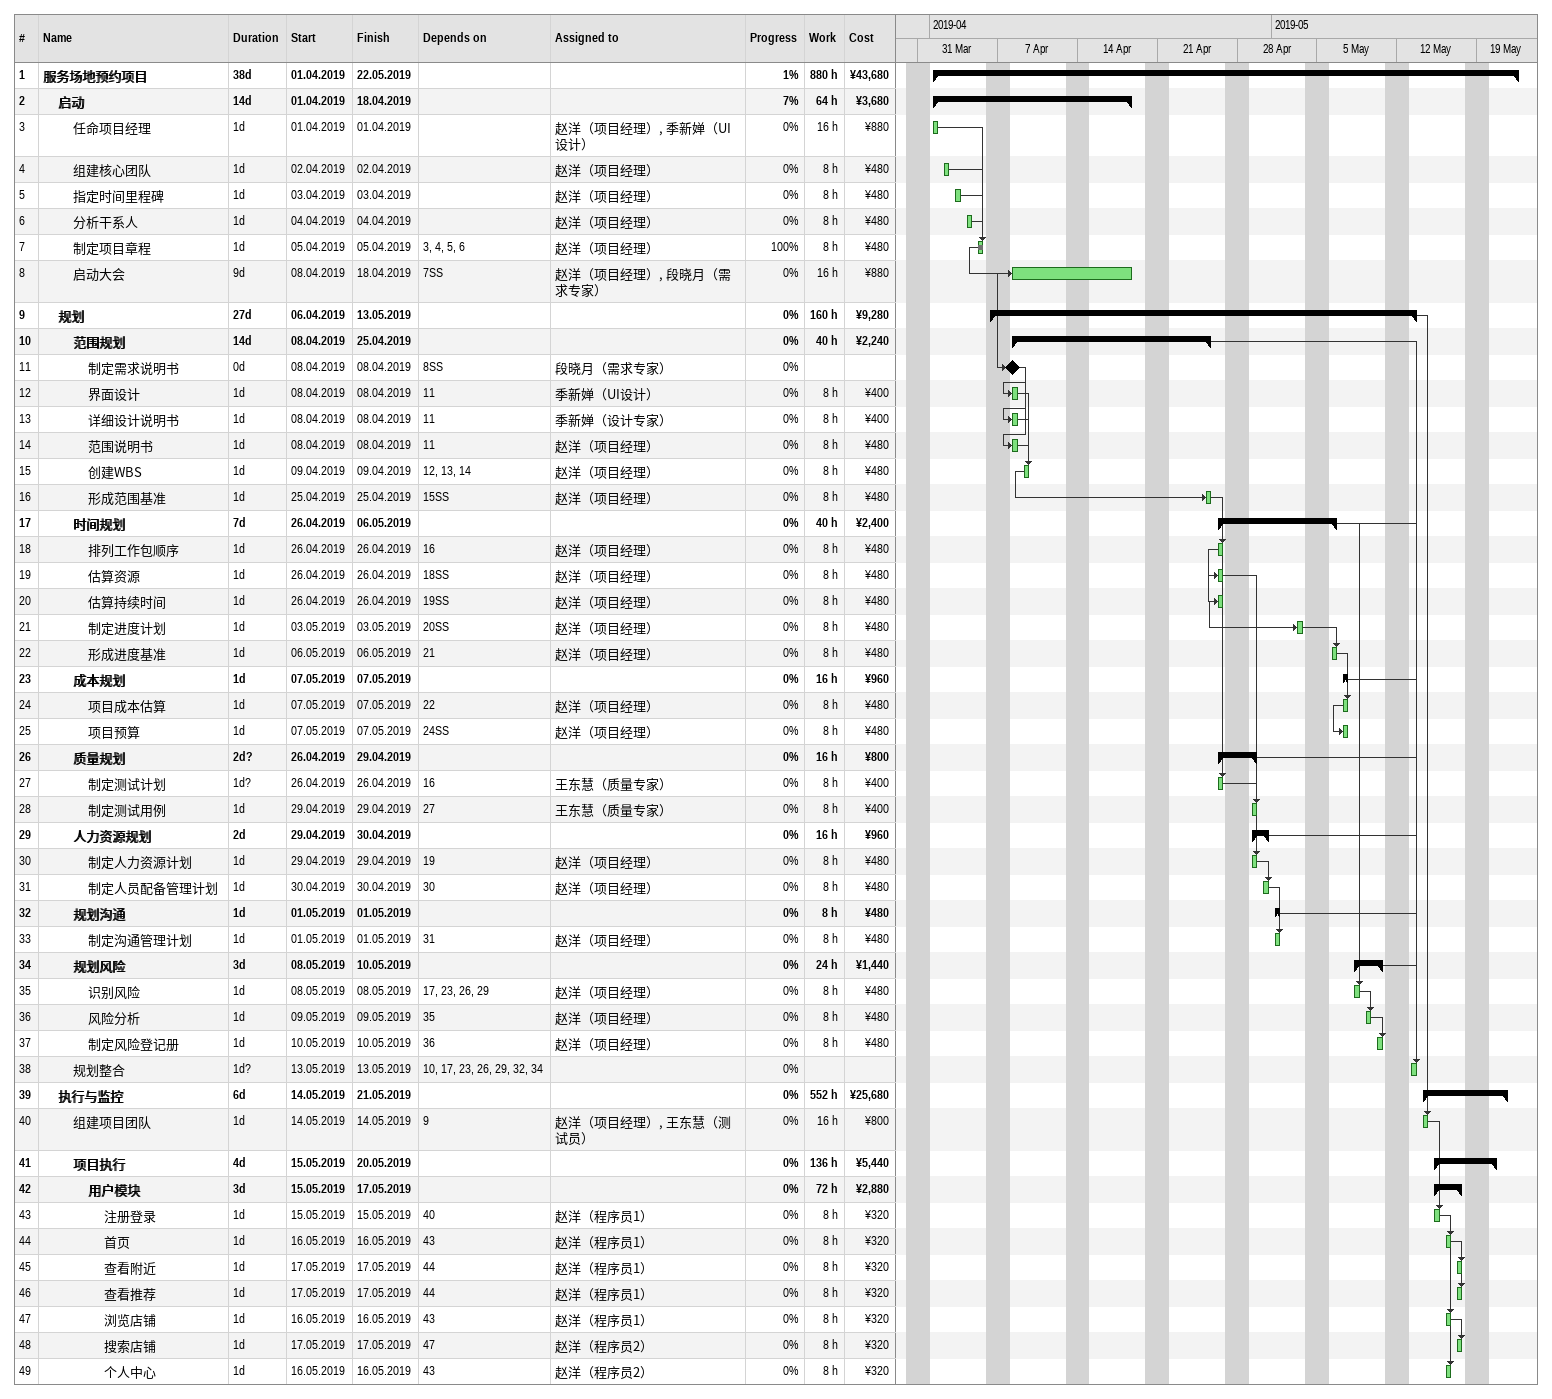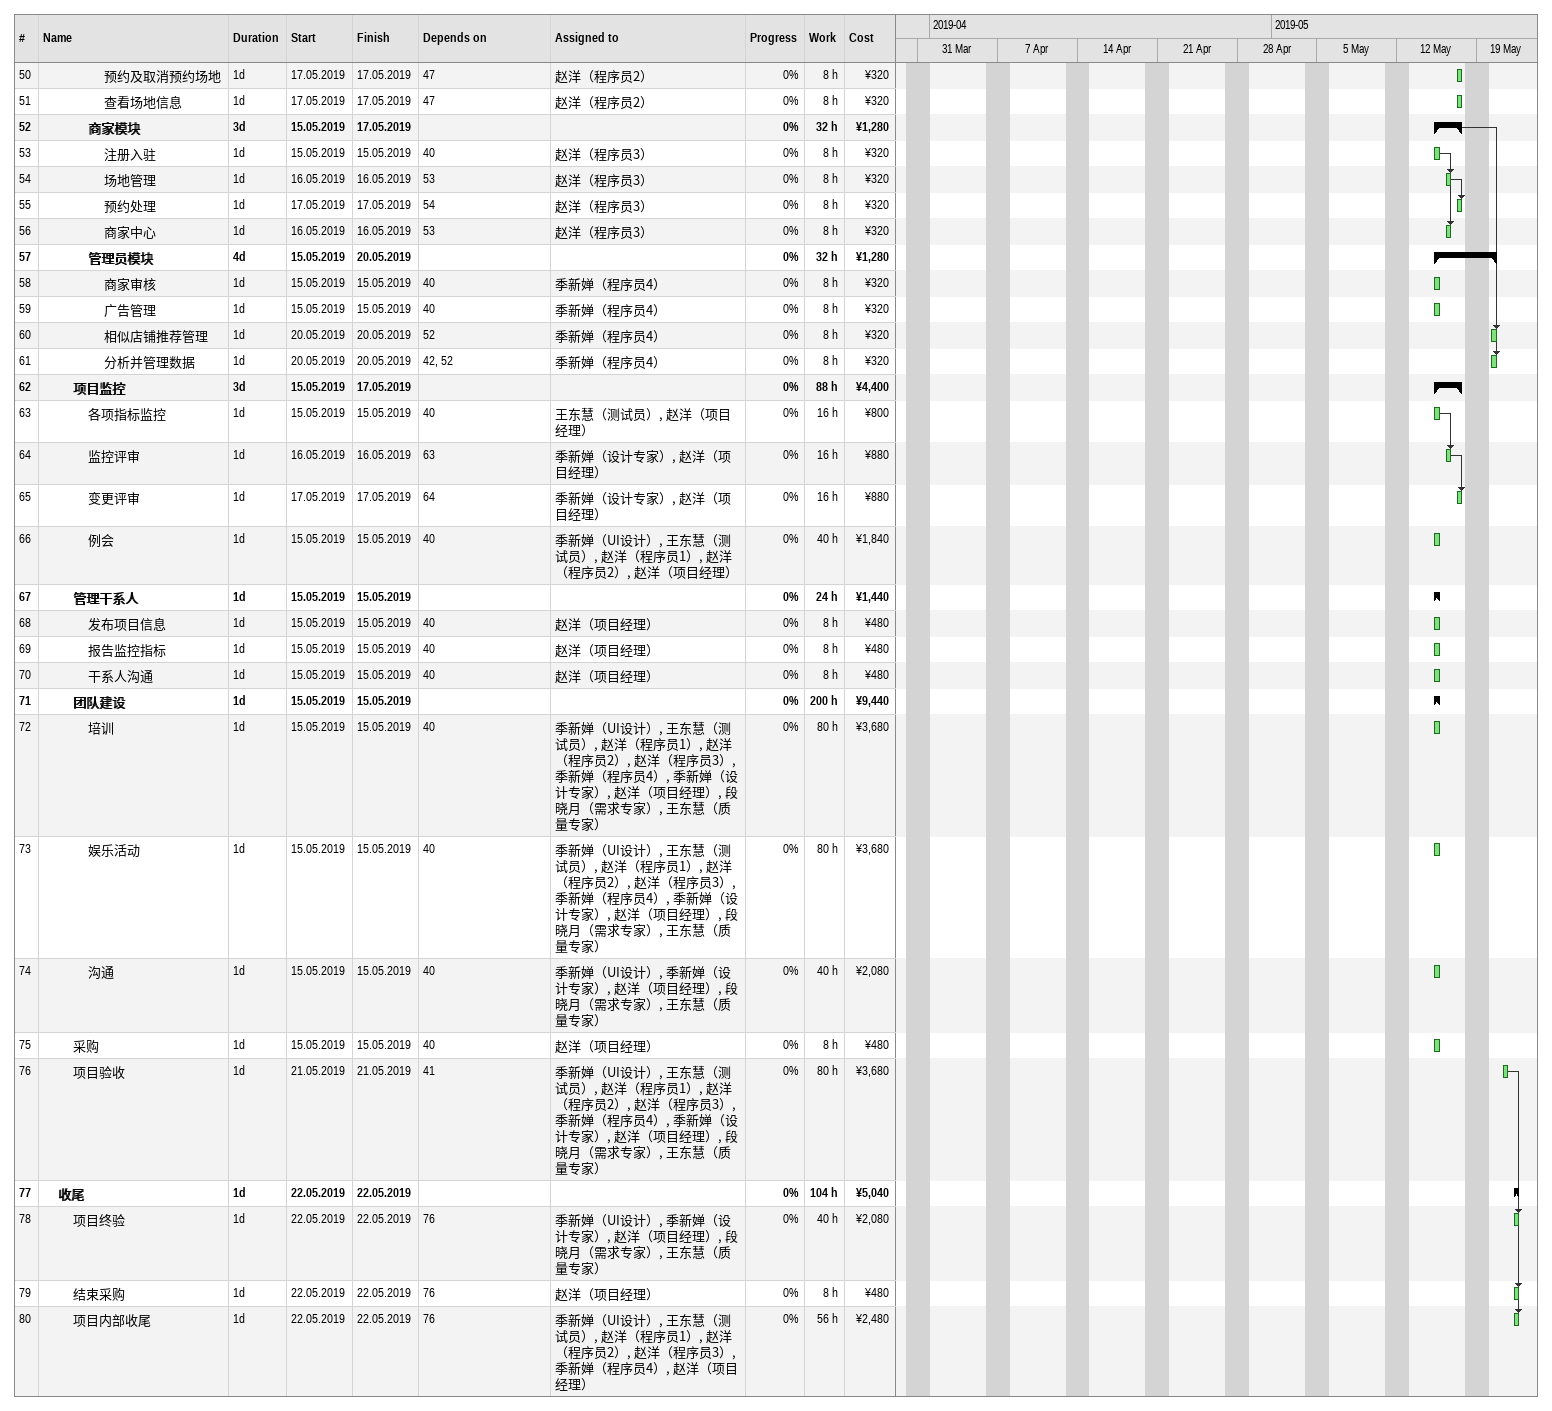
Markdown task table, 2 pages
| ID | Level | Task | Duration | Start | Finish | Predecessors | Resources | % complete | Work (h) | Cost (¥) |
|---|---|---|---|---|---|---|---|---|---|---|
| 1 | 1 | **服务场地预约项目** | 38d | 2019-04-01 | 2019-05-22 |  |  | 1 | 880 | 43680 |
| 2 | 2 | **启动** | 14d | 2019-04-01 | 2019-04-18 |  |  | 7 | 64 | 3680 |
| 3 | 3 | 任命项目经理 | 1d | 2019-04-01 | 2019-04-01 |  | 赵洋（项目经理）, 季新婵（UI设计） | 0 | 16 | 880 |
| 4 | 3 | 组建核心团队 | 1d | 2019-04-02 | 2019-04-02 |  | 赵洋（项目经理） | 0 | 8 | 480 |
| 5 | 3 | 指定时间里程碑 | 1d | 2019-04-03 | 2019-04-03 |  | 赵洋（项目经理） | 0 | 8 | 480 |
| 6 | 3 | 分析干系人 | 1d | 2019-04-04 | 2019-04-04 |  | 赵洋（项目经理） | 0 | 8 | 480 |
| 7 | 3 | 制定项目章程 | 1d | 2019-04-05 | 2019-04-05 | 3, 4, 5, 6 | 赵洋（项目经理） | 100 | 8 | 480 |
| 8 | 3 | 启动大会 | 9d | 2019-04-08 | 2019-04-18 | 7SS | 赵洋（项目经理）, 段晓月（需求专家） | 0 | 16 | 880 |
| 9 | 2 | **规划** | 27d | 2019-04-06 | 2019-05-13 |  |  | 0 | 160 | 9280 |
| 10 | 3 | **范围规划** | 14d | 2019-04-08 | 2019-04-25 |  |  | 0 | 40 | 2240 |
| 11 | 4 | 制定需求说明书 | 0d | 2019-04-08 | 2019-04-08 | 8SS | 段晓月（需求专家） | 0 |  |  |
| 12 | 4 | 界面设计 | 1d | 2019-04-08 | 2019-04-08 | 11 | 季新婵（UI设计） | 0 | 8 | 400 |
| 13 | 4 | 详细设计说明书 | 1d | 2019-04-08 | 2019-04-08 | 11 | 季新婵（设计专家） | 0 | 8 | 400 |
| 14 | 4 | 范围说明书 | 1d | 2019-04-08 | 2019-04-08 | 11 | 赵洋（项目经理） | 0 | 8 | 480 |
| 15 | 4 | 创建WBS | 1d | 2019-04-09 | 2019-04-09 | 12, 13, 14 | 赵洋（项目经理） | 0 | 8 | 480 |
| 16 | 4 | 形成范围基准 | 1d | 2019-04-25 | 2019-04-25 | 15SS | 赵洋（项目经理） | 0 | 8 | 480 |
| 17 | 3 | **时间规划** | 7d | 2019-04-26 | 2019-05-06 |  |  | 0 | 40 | 2400 |
| 18 | 4 | 排列工作包顺序 | 1d | 2019-04-26 | 2019-04-26 | 16 | 赵洋（项目经理） | 0 | 8 | 480 |
| 19 | 4 | 估算资源 | 1d | 2019-04-26 | 2019-04-26 | 18SS | 赵洋（项目经理） | 0 | 8 | 480 |
| 20 | 4 | 估算持续时间 | 1d | 2019-04-26 | 2019-04-26 | 19SS | 赵洋（项目经理） | 0 | 8 | 480 |
| 21 | 4 | 制定进度计划 | 1d | 2019-05-03 | 2019-05-03 | 20SS | 赵洋（项目经理） | 0 | 8 | 480 |
| 22 | 4 | 形成进度基准 | 1d | 2019-05-06 | 2019-05-06 | 21 | 赵洋（项目经理） | 0 | 8 | 480 |
| 23 | 3 | **成本规划** | 1d | 2019-05-07 | 2019-05-07 |  |  | 0 | 16 | 960 |
| 24 | 4 | 项目成本估算 | 1d | 2019-05-07 | 2019-05-07 | 22 | 赵洋（项目经理） | 0 | 8 | 480 |
| 25 | 4 | 项目预算 | 1d | 2019-05-07 | 2019-05-07 | 24SS | 赵洋（项目经理） | 0 | 8 | 480 |
| 26 | 3 | **质量规划** | 2d? | 2019-04-26 | 2019-04-29 |  |  | 0 | 16 | 800 |
| 27 | 4 | 制定测试计划 | 1d? | 2019-04-26 | 2019-04-26 | 16 | 王东慧（质量专家） | 0 | 8 | 400 |
| 28 | 4 | 制定测试用例 | 1d | 2019-04-29 | 2019-04-29 | 27 | 王东慧（质量专家） | 0 | 8 | 400 |
| 29 | 3 | **人力资源规划** | 2d | 2019-04-29 | 2019-04-30 |  |  | 0 | 16 | 960 |
| 30 | 4 | 制定人力资源计划 | 1d | 2019-04-29 | 2019-04-29 | 19 | 赵洋（项目经理） | 0 | 8 | 480 |
| 31 | 4 | 制定人员配备管理计划 | 1d | 2019-04-30 | 2019-04-30 | 30 | 赵洋（项目经理） | 0 | 8 | 480 |
| 32 | 3 | **规划沟通** | 1d | 2019-05-01 | 2019-05-01 |  |  | 0 | 8 | 480 |
| 33 | 4 | 制定沟通管理计划 | 1d | 2019-05-01 | 2019-05-01 | 31 | 赵洋（项目经理） | 0 | 8 | 480 |
| 34 | 3 | **规划风险** | 3d | 2019-05-08 | 2019-05-10 |  |  | 0 | 24 | 1440 |
| 35 | 4 | 识别风险 | 1d | 2019-05-08 | 2019-05-08 | 17, 23, 26, 29 | 赵洋（项目经理） | 0 | 8 | 480 |
| 36 | 4 | 风险分析 | 1d | 2019-05-09 | 2019-05-09 | 35 | 赵洋（项目经理） | 0 | 8 | 480 |
| 37 | 4 | 制定风险登记册 | 1d | 2019-05-10 | 2019-05-10 | 36 | 赵洋（项目经理） | 0 | 8 | 480 |
| 38 | 3 | 规划整合 | 1d? | 2019-05-13 | 2019-05-13 | 10, 17, 23, 26, 29, 32, 34 |  | 0 |  |  |
| 39 | 2 | **执行与监控** | 6d | 2019-05-14 | 2019-05-21 |  |  | 0 | 552 | 25680 |
| 40 | 3 | 组建项目团队 | 1d | 2019-05-14 | 2019-05-14 | 9 | 赵洋（项目经理）, 王东慧（测试员） | 0 | 16 | 800 |
| 41 | 3 | **项目执行** | 4d | 2019-05-15 | 2019-05-20 |  |  | 0 | 136 | 5440 |
| 42 | 4 | **用户模块** | 3d | 2019-05-15 | 2019-05-17 |  |  | 0 | 72 | 2880 |
| 43 | 5 | 注册登录 | 1d | 2019-05-15 | 2019-05-15 | 40 | 赵洋（程序员1） | 0 | 8 | 320 |
| 44 | 5 | 首页 | 1d | 2019-05-16 | 2019-05-16 | 43 | 赵洋（程序员1） | 0 | 8 | 320 |
| 45 | 5 | 查看附近 | 1d | 2019-05-17 | 2019-05-17 | 44 | 赵洋（程序员1） | 0 | 8 | 320 |
| 46 | 5 | 查看推荐 | 1d | 2019-05-17 | 2019-05-17 | 44 | 赵洋（程序员1） | 0 | 8 | 320 |
| 47 | 5 | 浏览店铺 | 1d | 2019-05-16 | 2019-05-16 | 43 | 赵洋（程序员1） | 0 | 8 | 320 |
| 48 | 5 | 搜索店铺 | 1d | 2019-05-17 | 2019-05-17 | 47 | 赵洋（程序员2） | 0 | 8 | 320 |
| 49 | 5 | 个人中心 | 1d | 2019-05-16 | 2019-05-16 | 43 | 赵洋（程序员2） | 0 | 8 | 320 |
| 50 | 5 | 预约及取消预约场地 | 1d | 2019-05-17 | 2019-05-17 | 47 | 赵洋（程序员2） | 0 | 8 | 320 |
| 51 | 5 | 查看场地信息 | 1d | 2019-05-17 | 2019-05-17 | 47 | 赵洋（程序员2） | 0 | 8 | 320 |
| 52 | 4 | **商家模块** | 3d | 2019-05-15 | 2019-05-17 |  |  | 0 | 32 | 1280 |
| 53 | 5 | 注册入驻 | 1d | 2019-05-15 | 2019-05-15 | 40 | 赵洋（程序员3） | 0 | 8 | 320 |
| 54 | 5 | 场地管理 | 1d | 2019-05-16 | 2019-05-16 | 53 | 赵洋（程序员3） | 0 | 8 | 320 |
| 55 | 5 | 预约处理 | 1d | 2019-05-17 | 2019-05-17 | 54 | 赵洋（程序员3） | 0 | 8 | 320 |
| 56 | 5 | 商家中心 | 1d | 2019-05-16 | 2019-05-16 | 53 | 赵洋（程序员3） | 0 | 8 | 320 |
| 57 | 4 | **管理员模块** | 4d | 2019-05-15 | 2019-05-20 |  |  | 0 | 32 | 1280 |
| 58 | 5 | 商家审核 | 1d | 2019-05-15 | 2019-05-15 | 40 | 季新婵（程序员4） | 0 | 8 | 320 |
| 59 | 5 | 广告管理 | 1d | 2019-05-15 | 2019-05-15 | 40 | 季新婵（程序员4） | 0 | 8 | 320 |
| 60 | 5 | 相似店铺推荐管理 | 1d | 2019-05-20 | 2019-05-20 | 52 | 季新婵（程序员4） | 0 | 8 | 320 |
| 61 | 5 | 分析并管理数据 | 1d | 2019-05-20 | 2019-05-20 | 42, 52 | 季新婵（程序员4） | 0 | 8 | 320 |
| 62 | 3 | **项目监控** | 3d | 2019-05-15 | 2019-05-17 |  |  | 0 | 88 | 4400 |
| 63 | 4 | 各项指标监控 | 1d | 2019-05-15 | 2019-05-15 | 40 | 王东慧（测试员）, 赵洋（项目经理） | 0 | 16 | 800 |
| 64 | 4 | 监控评审 | 1d | 2019-05-16 | 2019-05-16 | 63 | 季新婵（设计专家）, 赵洋（项目经理） | 0 | 16 | 880 |
| 65 | 4 | 变更评审 | 1d | 2019-05-17 | 2019-05-17 | 64 | 季新婵（设计专家）, 赵洋（项目经理） | 0 | 16 | 880 |
| 66 | 4 | 例会 | 1d | 2019-05-15 | 2019-05-15 | 40 | 季新婵（UI设计）, 王东慧（测试员）, 赵洋（程序员1）, 赵洋（程序员2）, 赵洋（项目经理） | 0 | 40 | 1840 |
| 67 | 3 | **管理干系人** | 1d | 2019-05-15 | 2019-05-15 |  |  | 0 | 24 | 1440 |
| 68 | 4 | 发布项目信息 | 1d | 2019-05-15 | 2019-05-15 | 40 | 赵洋（项目经理） | 0 | 8 | 480 |
| 69 | 4 | 报告监控指标 | 1d | 2019-05-15 | 2019-05-15 | 40 | 赵洋（项目经理） | 0 | 8 | 480 |
| 70 | 4 | 干系人沟通 | 1d | 2019-05-15 | 2019-05-15 | 40 | 赵洋（项目经理） | 0 | 8 | 480 |
| 71 | 3 | **团队建设** | 1d | 2019-05-15 | 2019-05-15 |  |  | 0 | 200 | 9440 |
| 72 | 4 | 培训 | 1d | 2019-05-15 | 2019-05-15 | 40 | 季新婵（UI设计）, 王东慧（测试员）, 赵洋（程序员1）, 赵洋（程序员2）, 赵洋（程序员3）, 季新婵（程序员4）, 季新婵（设计专家）, 赵洋（项目经理）, 段晓月（需求专家）, 王东慧（质量专家） | 0 | 80 | 3680 |
| 73 | 4 | 娱乐活动 | 1d | 2019-05-15 | 2019-05-15 | 40 | 季新婵（UI设计）, 王东慧（测试员）, 赵洋（程序员1）, 赵洋（程序员2）, 赵洋（程序员3）, 季新婵（程序员4）, 季新婵（设计专家）, 赵洋（项目经理）, 段晓月（需求专家）, 王东慧（质量专家） | 0 | 80 | 3680 |
| 74 | 4 | 沟通 | 1d | 2019-05-15 | 2019-05-15 | 40 | 季新婵（UI设计）, 季新婵（设计专家）, 赵洋（项目经理）, 段晓月（需求专家）, 王东慧（质量专家） | 0 | 40 | 2080 |
| 75 | 3 | 采购 | 1d | 2019-05-15 | 2019-05-15 | 40 | 赵洋（项目经理） | 0 | 8 | 480 |
| 76 | 3 | 项目验收 | 1d | 2019-05-21 | 2019-05-21 | 41 | 季新婵（UI设计）, 王东慧（测试员）, 赵洋（程序员1）, 赵洋（程序员2）, 赵洋（程序员3）, 季新婵（程序员4）, 季新婵（设计专家）, 赵洋（项目经理）, 段晓月（需求专家）, 王东慧（质量专家） | 0 | 80 | 3680 |
| 77 | 2 | **收尾** | 1d | 2019-05-22 | 2019-05-22 |  |  | 0 | 104 | 5040 |
| 78 | 3 | 项目终验 | 1d | 2019-05-22 | 2019-05-22 | 76 | 季新婵（UI设计）, 季新婵（设计专家）, 赵洋（项目经理）, 段晓月（需求专家）, 王东慧（质量专家） | 0 | 40 | 2080 |
| 79 | 3 | 结束采购 | 1d | 2019-05-22 | 2019-05-22 | 76 | 赵洋（项目经理） | 0 | 8 | 480 |
| 80 | 3 | 项目内部收尾 | 1d | 2019-05-22 | 2019-05-22 | 76 | 季新婵（UI设计）, 王东慧（测试员）, 赵洋（程序员1）, 赵洋（程序员2）, 赵洋（程序员3）, 季新婵（程序员4）, 赵洋（项目经理） | 0 | 56 | 2480 |
